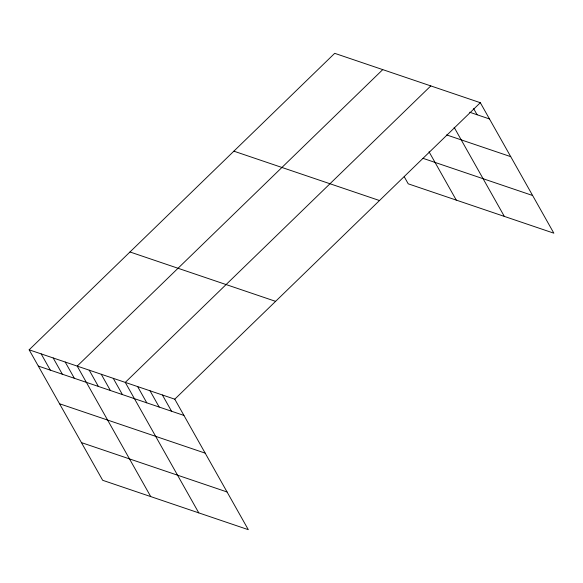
<?xml version="1.0" encoding="UTF-8"?>
<svg xmlns="http://www.w3.org/2000/svg" width="583" height="583" viewBox="0 0 583 583"><rect width="100%" height="100%" fill="white"/><g stroke="black" fill="none" stroke-linecap="round" stroke-linejoin="round"><path stroke-width="0.87" d="M29.15 349.815L174.776 399.18L248.3 529.67L102.674 480.297L29.15 349.815L334.7 53.33L480.326 102.703L553.85 233.185L408.224 183.82L404.245 176.751M382.754 69.625L77.204 366.102L150.735 496.592M430.808 85.912L125.265 382.397L198.788 512.887M174.776 399.18L480.326 102.703M469.679 112.242L489.48 118.954M446.622 134.921L510.723 156.652M423.025 158.343L532.607 195.494M233.87 151.172L379.497 200.537M129.98 251.973L275.606 301.345M38.31 366.066L183.936 415.439M59.553 403.764L205.18 453.137M81.438 442.606L227.064 491.972M473.615 108.569L477.105 114.756M454.128 127.298L504.339 216.402M429.03 151.755L456.278 200.107M162.395 394.983L171.555 411.241M150.02 390.792L159.181 407.043M137.639 386.595L146.799 402.846M113.248 378.323L122.408 394.582M101.238 374.25L110.391 390.508M89.221 370.176L98.381 386.434M65.194 362.028L74.354 378.287M53.177 357.955L62.337 374.213M41.167 353.888L50.32 370.139"/></g></svg>
